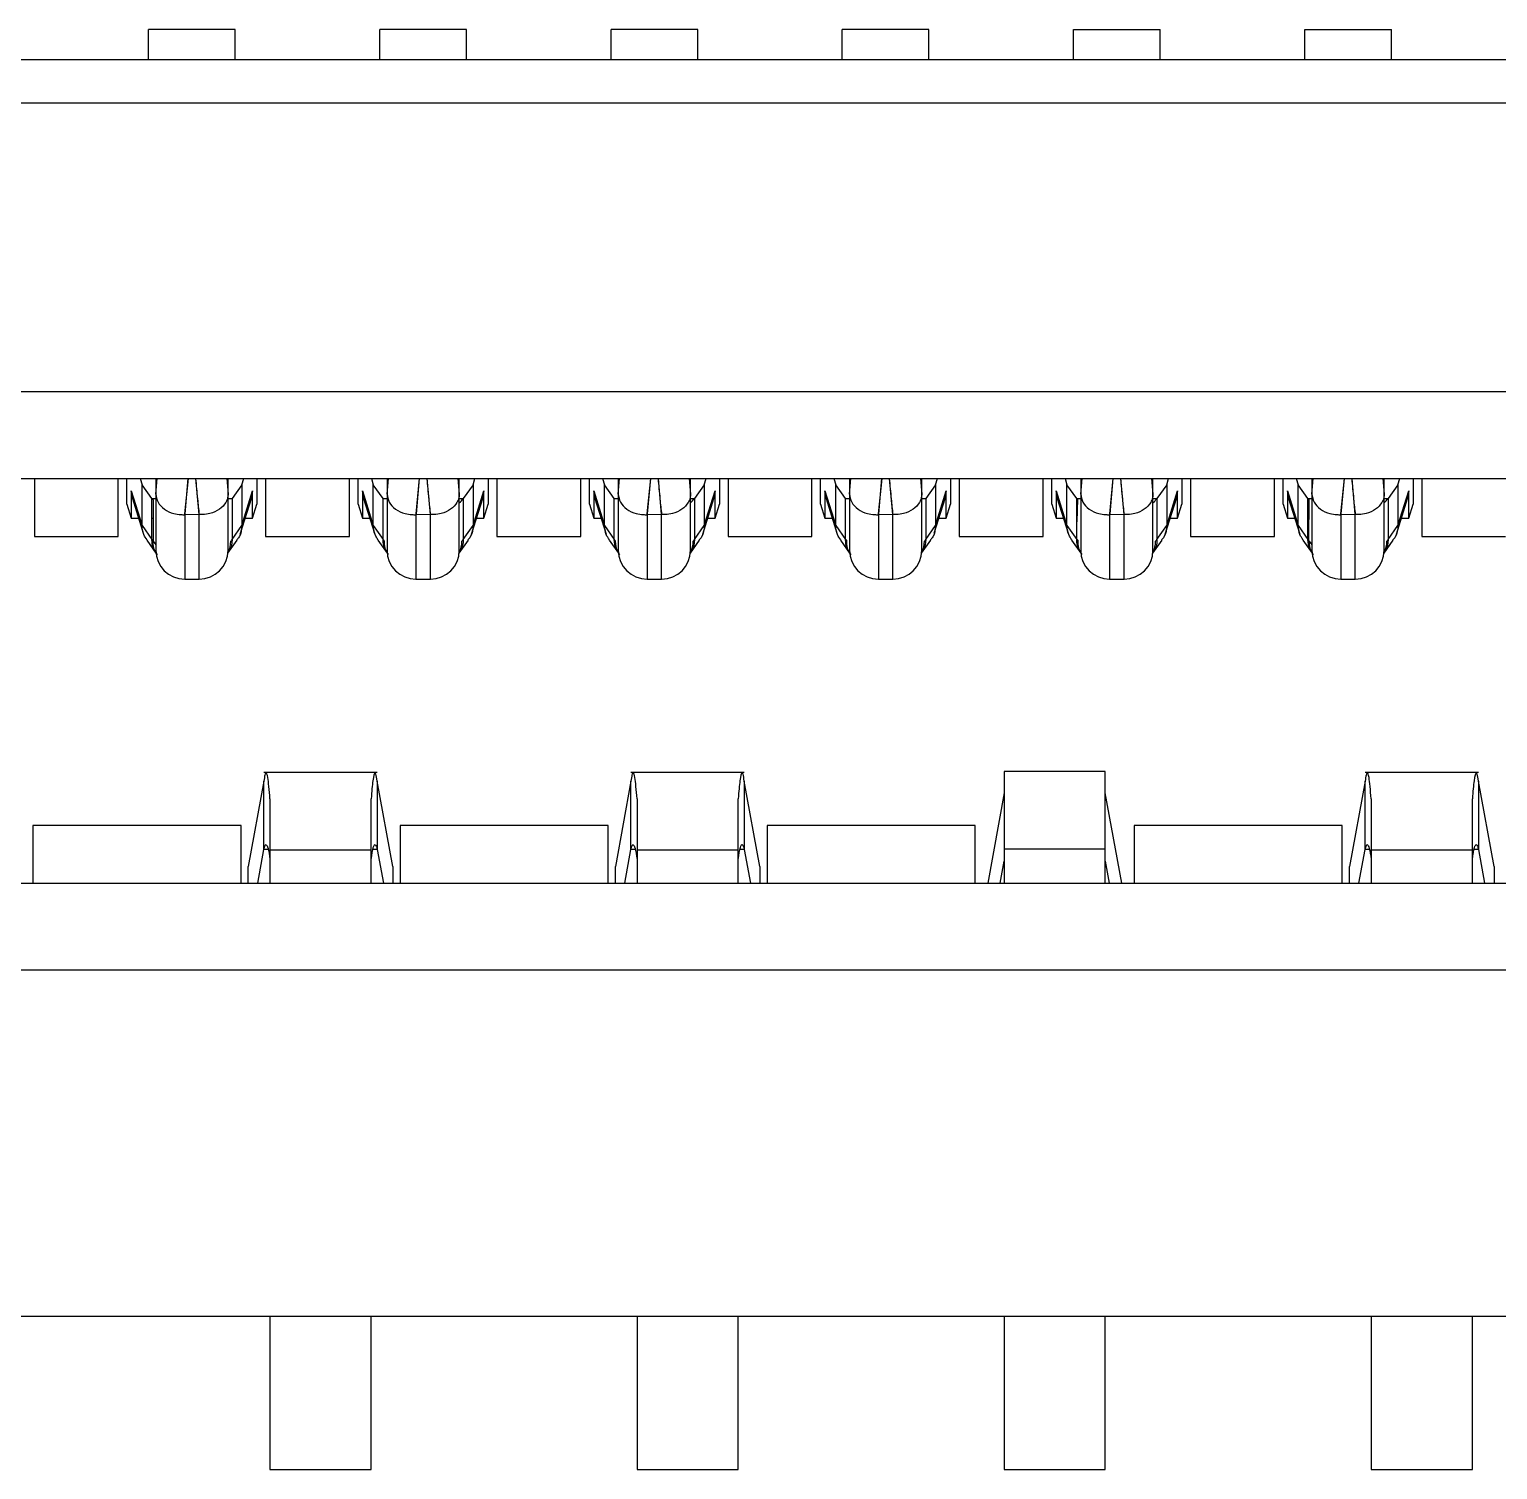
# Model space of a CAD drawing. Header units: millimetres. Extents: x -98.2 to -8.2, y 5.1 to 75.1.
# Drawn here: x -40.01 to -34.93, y 34.29 to 39.28 of the extents above; entities that cross this region are included whole.
import ezdxf

# ---------------------------------------------------------------- set-up
doc = ezdxf.new("R2010")
doc.units = ezdxf.units.MM

msp = doc.modelspace()

# ---------------------------------------------------------------- linework, layer by layer
at = {"color": 7, "linetype": 'Continuous', "lineweight": 25}
for p, q in [((-39.2945, 39.279), (-39.5945, 39.279)), ((-39.5945, 39.174), (-39.5945, 39.279)), ((-39.2945, 39.174), (-39.2945, 39.279)), ((-38.4945, 39.279), (-38.7945, 39.279)), ((-38.7945, 39.174), (-38.7945, 39.279)), ((-38.4945, 39.174), (-38.4945, 39.279)), ((-37.6945, 39.279), (-37.9945, 39.279)), ((-37.9945, 39.174), (-37.9945, 39.279)), ((-37.6945, 39.174), (-37.6945, 39.279)), ((-36.8945, 39.279), (-37.1945, 39.279)), ((-37.1945, 39.174), (-37.1945, 39.279)), ((-36.8945, 39.174), (-36.8945, 39.279)), ((-36.3945, 39.279), (-36.0945, 39.279)), ((-36.3945, 39.174), (-36.3945, 39.279)), ((-36.0945, 39.174), (-36.0945, 39.279)), ((-35.5945, 39.279), (-35.2945, 39.279)), ((-35.5945, 39.174), (-35.5945, 39.279)), ((-35.2945, 39.174), (-35.2945, 39.279)), ((-20.1324, 39.174), (-56.5966, 39.174)), ((-20.2695, 39.024), (-56.4595, 39.024)), ((-21.2195, 38.024), (-55.5095, 38.024)), ((-55.2095, 37.724), (-21.5195, 37.724)), ((-39.9895, 37.724), (-39.9895, 37.524)), ((-39.6995, 37.524), (-39.6995, 37.724)), ((-39.6695, 37.6355), (-39.6695, 37.724)), ((-39.6236, 37.724), (-39.617, 37.7029)), ((-39.5832, 37.655), (-39.617, 37.7029)), ((-39.617, 37.5616), (-39.617, 37.7029)), ((-39.5695, 37.724), (-39.5694, 37.6703)), ((-39.5694, 37.6703), (-39.5647, 37.724)), ((-39.4583, 37.7242), (-39.469, 37.6023)), ((-39.469, 37.6023), (-39.4569, 37.7242)), ((-39.4197, 37.5995), (-39.4307, 37.7242)), ((-39.3243, 37.724), (-39.3196, 37.6703)), ((-39.3196, 37.6703), (-39.3195, 37.724)), ((-39.272, 37.7029), (-39.3058, 37.655)), ((-39.272, 37.7029), (-39.2654, 37.724)), ((-39.272, 37.7029), (-39.272, 37.5616)), ((-39.2195, 37.724), (-39.2195, 37.6355)), ((-39.1895, 37.724), (-39.1895, 37.524)), ((-38.8995, 37.524), (-38.8995, 37.724)), ((-38.8695, 37.6355), (-38.8695, 37.724)), ((-38.8236, 37.724), (-38.817, 37.7029)), ((-38.7832, 37.655), (-38.817, 37.7029)), ((-38.817, 37.5616), (-38.817, 37.7029)), ((-38.7695, 37.724), (-38.7694, 37.6703)), ((-38.7694, 37.6703), (-38.7647, 37.724)), ((-38.6583, 37.7242), (-38.669, 37.6023)), ((-38.669, 37.6023), (-38.6569, 37.7242)), ((-38.6197, 37.5995), (-38.6307, 37.7242)), ((-38.5243, 37.724), (-38.5196, 37.6703)), ((-38.5196, 37.6703), (-38.5195, 37.724)), ((-38.472, 37.7029), (-38.5058, 37.655)), ((-38.472, 37.7029), (-38.4654, 37.724)), ((-38.472, 37.7029), (-38.472, 37.5616)), ((-38.4195, 37.724), (-38.4195, 37.6355)), ((-38.3895, 37.724), (-38.3895, 37.524)), ((-38.0995, 37.524), (-38.0995, 37.724)), ((-38.0695, 37.6355), (-38.0695, 37.724)), ((-38.0236, 37.724), (-38.017, 37.7029)), ((-37.9832, 37.655), (-38.017, 37.7029)), ((-38.017, 37.5616), (-38.017, 37.7029)), ((-37.9695, 37.724), (-37.9694, 37.6703)), ((-37.9694, 37.6703), (-37.9647, 37.724)), ((-37.8583, 37.7242), (-37.869, 37.6023)), ((-37.869, 37.6023), (-37.8569, 37.7242)), ((-37.8197, 37.5995), (-37.8307, 37.7242)), ((-37.7243, 37.724), (-37.7196, 37.6703)), ((-37.7196, 37.6703), (-37.7195, 37.724)), ((-37.672, 37.7029), (-37.7058, 37.655)), ((-37.672, 37.7029), (-37.6654, 37.724)), ((-37.672, 37.7029), (-37.672, 37.5616)), ((-37.6195, 37.724), (-37.6195, 37.6355)), ((-37.5895, 37.724), (-37.5895, 37.524)), ((-37.2995, 37.524), (-37.2995, 37.724)), ((-37.2695, 37.6355), (-37.2695, 37.724)), ((-37.2236, 37.724), (-37.217, 37.7029)), ((-37.1832, 37.655), (-37.217, 37.7029)), ((-37.217, 37.5616), (-37.217, 37.7029)), ((-37.1695, 37.724), (-37.1694, 37.6703)), ((-37.1694, 37.6703), (-37.1647, 37.724)), ((-37.0583, 37.7242), (-37.069, 37.6023)), ((-37.069, 37.6023), (-37.0569, 37.7242)), ((-37.0197, 37.5995), (-37.0307, 37.7242)), ((-36.9243, 37.724), (-36.9196, 37.6703)), ((-36.9196, 37.6703), (-36.9195, 37.724)), ((-36.872, 37.7029), (-36.9058, 37.655)), ((-36.872, 37.7029), (-36.8654, 37.724)), ((-36.872, 37.7029), (-36.872, 37.5616)), ((-36.8195, 37.724), (-36.8195, 37.6355)), ((-36.7895, 37.724), (-36.7895, 37.524)), ((-36.4995, 37.524), (-36.4995, 37.724)), ((-36.4695, 37.6355), (-36.4695, 37.724)), ((-36.4236, 37.724), (-36.417, 37.7029)), ((-36.3832, 37.655), (-36.417, 37.7029)), ((-36.417, 37.5616), (-36.417, 37.7029)), ((-36.3695, 37.724), (-36.3694, 37.6703)), ((-36.3694, 37.6703), (-36.3647, 37.724)), ((-36.2583, 37.7242), (-36.269, 37.6023)), ((-36.269, 37.6023), (-36.2569, 37.7242)), ((-36.2197, 37.5995), (-36.2307, 37.7242)), ((-36.1243, 37.724), (-36.1196, 37.6703)), ((-36.1196, 37.6703), (-36.1195, 37.724)), ((-36.072, 37.7029), (-36.1058, 37.655)), ((-36.072, 37.7029), (-36.0654, 37.724)), ((-36.072, 37.7029), (-36.072, 37.5616)), ((-36.0195, 37.724), (-36.0195, 37.6355)), ((-35.9895, 37.724), (-35.9895, 37.524)), ((-35.6995, 37.524), (-35.6995, 37.724)), ((-35.6695, 37.6355), (-35.6695, 37.724)), ((-35.6236, 37.724), (-35.617, 37.7029)), ((-35.5832, 37.655), (-35.617, 37.7029)), ((-35.617, 37.5616), (-35.617, 37.7029)), ((-35.5695, 37.724), (-35.5694, 37.6703)), ((-35.5694, 37.6703), (-35.5647, 37.724)), ((-35.4583, 37.7242), (-35.469, 37.6023)), ((-35.469, 37.6023), (-35.4569, 37.7242)), ((-35.4197, 37.5995), (-35.4307, 37.7242)), ((-35.3243, 37.724), (-35.3196, 37.6703)), ((-35.3196, 37.6703), (-35.3195, 37.724)), ((-35.272, 37.7029), (-35.3058, 37.655)), ((-35.272, 37.7029), (-35.2654, 37.724)), ((-35.272, 37.7029), (-35.272, 37.5616)), ((-35.2195, 37.724), (-35.2195, 37.6355)), ((-35.1895, 37.724), (-35.1895, 37.524)), ((-39.6545, 37.6818), (-39.617, 37.5616)), ((-39.6545, 37.6818), (-39.6545, 37.5876)), ((-39.6491, 37.6556), (-39.6545, 37.6818)), ((-39.6505, 37.6553), (-39.6119, 37.5318)), ((-39.5788, 37.6504), (-39.5832, 37.655)), ((-39.5832, 37.5137), (-39.5832, 37.655)), ((-39.5832, 37.655), (-39.5695, 37.655)), ((-39.5789, 37.6507), (-39.5788, 37.506)), ((-39.5695, 37.6703), (-39.5695, 37.4759)), ((-39.3195, 37.4759), (-39.3195, 37.6703)), ((-39.3195, 37.655), (-39.3058, 37.655)), ((-39.3058, 37.655), (-39.3058, 37.5137)), ((-39.2771, 37.5318), (-39.2385, 37.6553)), ((-39.272, 37.5616), (-39.2345, 37.6818)), ((-39.2345, 37.6818), (-39.2399, 37.6556)), ((-39.2345, 37.5876), (-39.2345, 37.6818)), ((-38.8545, 37.6818), (-38.817, 37.5616)), ((-38.8545, 37.6818), (-38.8545, 37.5876)), ((-38.8491, 37.6556), (-38.8545, 37.6818)), ((-38.8505, 37.6553), (-38.8119, 37.5318)), ((-38.7832, 37.5137), (-38.7832, 37.655)), ((-38.7832, 37.655), (-38.7695, 37.655)), ((-38.7695, 37.6703), (-38.7695, 37.4759)), ((-38.5195, 37.4759), (-38.5195, 37.6703)), ((-38.5195, 37.655), (-38.5058, 37.655)), ((-38.5058, 37.655), (-38.5058, 37.5137)), ((-38.4771, 37.5318), (-38.4385, 37.6553)), ((-38.472, 37.5616), (-38.4345, 37.6818)), ((-38.4345, 37.6818), (-38.4399, 37.6556)), ((-38.4345, 37.5876), (-38.4345, 37.6818)), ((-38.0545, 37.6818), (-38.017, 37.5616)), ((-38.0545, 37.6818), (-38.0545, 37.5876)), ((-38.0491, 37.6556), (-38.0545, 37.6818)), ((-38.0505, 37.6553), (-38.0119, 37.5318)), ((-37.9832, 37.5137), (-37.9832, 37.655)), ((-37.9832, 37.655), (-37.9695, 37.655)), ((-37.9695, 37.6703), (-37.9695, 37.4759)), ((-37.7195, 37.4759), (-37.7195, 37.6703)), ((-37.7195, 37.655), (-37.7058, 37.655)), ((-37.7058, 37.655), (-37.7058, 37.5137)), ((-37.6771, 37.5318), (-37.6385, 37.6553)), ((-37.672, 37.5616), (-37.6345, 37.6818)), ((-37.6345, 37.6818), (-37.6399, 37.6556)), ((-37.6345, 37.5876), (-37.6345, 37.6818)), ((-37.2545, 37.6818), (-37.217, 37.5616)), ((-37.2545, 37.6818), (-37.2545, 37.5876)), ((-37.2491, 37.6556), (-37.2545, 37.6818)), ((-37.2505, 37.6553), (-37.2119, 37.5318)), ((-37.1832, 37.5137), (-37.1832, 37.655)), ((-37.1832, 37.655), (-37.1695, 37.655)), ((-37.1695, 37.6703), (-37.1695, 37.4759)), ((-36.9195, 37.4759), (-36.9195, 37.6703)), ((-36.9195, 37.655), (-36.9059, 37.655)), ((-36.9058, 37.655), (-36.9058, 37.5137)), ((-36.876, 37.5355), (-36.8385, 37.6553)), ((-36.872, 37.5616), (-36.8345, 37.6818)), ((-36.8345, 37.6818), (-36.8399, 37.6556)), ((-36.8345, 37.5876), (-36.8345, 37.6818)), ((-36.4545, 37.6818), (-36.417, 37.5616)), ((-36.4545, 37.6818), (-36.4545, 37.5876)), ((-36.4491, 37.6556), (-36.4545, 37.6818)), ((-36.4505, 37.6553), (-36.4119, 37.5318)), ((-36.3805, 37.6522), (-36.3832, 37.655)), ((-36.3832, 37.5137), (-36.3832, 37.655)), ((-36.3832, 37.655), (-36.3695, 37.655)), ((-36.3805, 37.6527), (-36.3832, 37.5744)), ((-36.3695, 37.6703), (-36.3695, 37.4759)), ((-36.1195, 37.4759), (-36.1195, 37.6703)), ((-36.1195, 37.655), (-36.1058, 37.655)), ((-36.1058, 37.655), (-36.1058, 37.5137)), ((-36.0771, 37.5318), (-36.0385, 37.6553)), ((-36.072, 37.5616), (-36.0345, 37.6818)), ((-36.0345, 37.6818), (-36.0399, 37.6556)), ((-36.0345, 37.5876), (-36.0345, 37.6818)), ((-35.6545, 37.6818), (-35.617, 37.5616)), ((-35.6545, 37.6818), (-35.6545, 37.5876)), ((-35.6491, 37.6556), (-35.6545, 37.6818)), ((-35.6505, 37.6553), (-35.6119, 37.5318)), ((-35.5806, 37.6523), (-35.5832, 37.655)), ((-35.5832, 37.5137), (-35.5832, 37.655)), ((-35.5832, 37.655), (-35.5695, 37.655)), ((-35.5807, 37.6528), (-35.581, 37.5106)), ((-35.5695, 37.6703), (-35.5695, 37.4759)), ((-35.3195, 37.4759), (-35.3195, 37.6703)), ((-35.3195, 37.655), (-35.3058, 37.655)), ((-35.3058, 37.655), (-35.3058, 37.5137)), ((-35.2771, 37.5318), (-35.2385, 37.6553)), ((-35.272, 37.5616), (-35.2345, 37.6818)), ((-35.2345, 37.6818), (-35.2399, 37.6556)), ((-35.2345, 37.5876), (-35.2345, 37.6818)), ((-39.6695, 37.6355), (-39.6545, 37.5876)), ((-39.4695, 37.5989), (-39.469, 37.6023)), ((-39.4196, 37.5995), (-39.4695, 37.5989)), ((-39.4695, 37.5989), (-39.4695, 37.3759)), ((-39.4195, 37.3759), (-39.4195, 37.5995)), ((-39.2345, 37.5876), (-39.2195, 37.6355)), ((-38.8695, 37.6355), (-38.8545, 37.5876)), ((-38.6695, 37.5989), (-38.669, 37.6023)), ((-38.6196, 37.5995), (-38.6695, 37.5989)), ((-38.6695, 37.5989), (-38.6695, 37.3759)), ((-38.6195, 37.3759), (-38.6195, 37.5995)), ((-38.4345, 37.5876), (-38.4195, 37.6355)), ((-38.0695, 37.6355), (-38.0545, 37.5876)), ((-37.8695, 37.5989), (-37.869, 37.6023)), ((-37.8196, 37.5995), (-37.8695, 37.5989)), ((-37.8695, 37.5989), (-37.8695, 37.3759)), ((-37.8195, 37.3759), (-37.8195, 37.5995)), ((-37.6345, 37.5876), (-37.6195, 37.6355)), ((-37.2695, 37.6355), (-37.2545, 37.5876)), ((-37.0695, 37.5989), (-37.069, 37.6023)), ((-37.0196, 37.5995), (-37.0695, 37.5989)), ((-37.0695, 37.5989), (-37.0695, 37.3759)), ((-37.0195, 37.3759), (-37.0195, 37.5995)), ((-36.8345, 37.5876), (-36.8195, 37.6355)), ((-36.4695, 37.6355), (-36.4545, 37.5876)), ((-36.2695, 37.5989), (-36.269, 37.6023)), ((-36.2196, 37.5995), (-36.2695, 37.5989)), ((-36.2695, 37.5989), (-36.2695, 37.3759)), ((-36.2195, 37.3759), (-36.2195, 37.5995)), ((-36.0345, 37.5876), (-36.0195, 37.6355)), ((-35.6695, 37.6355), (-35.6545, 37.5876)), ((-35.4695, 37.5989), (-35.469, 37.6023)), ((-35.4196, 37.5995), (-35.4695, 37.5989)), ((-35.4695, 37.5989), (-35.4695, 37.3759)), ((-35.4195, 37.3759), (-35.4195, 37.5995)), ((-35.2345, 37.5876), (-35.2195, 37.6355)), ((-39.6545, 37.5876), (-39.6293, 37.5876)), ((-39.617, 37.5616), (-39.5832, 37.5137)), ((-39.5832, 37.5876), (-39.5789, 37.5876)), ((-39.3058, 37.5137), (-39.272, 37.5616)), ((-39.2597, 37.5876), (-39.2345, 37.5876)), ((-38.8545, 37.5876), (-38.8293, 37.5876)), ((-38.817, 37.5616), (-38.7832, 37.5137)), ((-38.5058, 37.5137), (-38.472, 37.5616)), ((-38.4597, 37.5876), (-38.4345, 37.5876)), ((-38.0545, 37.5876), (-38.0293, 37.5876)), ((-38.017, 37.5616), (-37.9832, 37.5137)), ((-37.7058, 37.5137), (-37.672, 37.5616)), ((-37.6597, 37.5876), (-37.6345, 37.5876)), ((-37.2545, 37.5876), (-37.2293, 37.5876)), ((-37.217, 37.5616), (-37.1832, 37.5137)), ((-36.9058, 37.5137), (-36.872, 37.5616)), ((-36.8597, 37.5876), (-36.8345, 37.5876)), ((-36.4545, 37.5876), (-36.4293, 37.5876)), ((-36.417, 37.5616), (-36.3832, 37.5137)), ((-36.3832, 37.5876), (-36.3827, 37.5876)), ((-36.1058, 37.5137), (-36.072, 37.5616)), ((-36.0597, 37.5876), (-36.0345, 37.5876)), ((-35.6545, 37.5876), (-35.6293, 37.5876)), ((-35.617, 37.5616), (-35.5832, 37.5137)), ((-35.5832, 37.5876), (-35.5808, 37.5876)), ((-35.3058, 37.5137), (-35.272, 37.5616)), ((-35.2597, 37.5876), (-35.2345, 37.5876)), ((-39.9895, 37.524), (-39.6995, 37.524)), ((-39.6011, 37.5113), (-39.569, 37.4659)), ((-39.5832, 37.5137), (-39.5788, 37.5074)), ((-39.5789, 37.5074), (-39.5695, 37.4951)), ((-39.32, 37.4659), (-39.2879, 37.5113)), ((-39.1895, 37.524), (-38.8995, 37.524)), ((-38.8011, 37.5113), (-38.769, 37.4659)), ((-38.52, 37.4659), (-38.4879, 37.5113)), ((-38.3895, 37.524), (-38.0995, 37.524)), ((-38.0011, 37.5113), (-37.969, 37.4659)), ((-37.72, 37.4659), (-37.6879, 37.5113)), ((-37.5895, 37.524), (-37.2995, 37.524)), ((-37.2011, 37.5113), (-37.169, 37.4659)), ((-37.1832, 37.5137), (-37.1788, 37.5074)), ((-36.92, 37.4659), (-36.8879, 37.5113)), ((-36.9058, 37.5137), (-36.9102, 37.5074)), ((-36.7895, 37.524), (-36.4995, 37.524)), ((-36.4011, 37.5113), (-36.369, 37.4659)), ((-36.3832, 37.5137), (-36.3788, 37.5074)), ((-36.12, 37.4659), (-36.0879, 37.5113)), ((-35.9895, 37.524), (-35.6995, 37.524)), ((-35.6011, 37.5113), (-35.569, 37.4659)), ((-35.5788, 37.5074), (-35.5832, 37.5137)), ((-35.5787, 37.5074), (-35.5695, 37.4951)), ((-35.32, 37.4659), (-35.2879, 37.5113)), ((-35.1895, 37.524), (-34.8995, 37.524)), ((-39.57, 37.4674), (-39.569, 37.4659)), ((-39.32, 37.4659), (-39.319, 37.4674)), ((-38.77, 37.4674), (-38.769, 37.4659)), ((-38.52, 37.4659), (-38.519, 37.4674)), ((-37.97, 37.4674), (-37.969, 37.4659)), ((-37.72, 37.4659), (-37.719, 37.4674)), ((-37.17, 37.4674), (-37.169, 37.4659)), ((-36.92, 37.4659), (-36.9191, 37.4674)), ((-36.37, 37.4674), (-36.369, 37.4659)), ((-36.12, 37.4659), (-36.119, 37.4674)), ((-35.57, 37.4674), (-35.569, 37.4659)), ((-35.32, 37.4659), (-35.319, 37.4674)), ((-39.4695, 37.3759), (-39.4195, 37.3759)), ((-38.6695, 37.3759), (-38.6195, 37.3759)), ((-37.8695, 37.3759), (-37.8195, 37.3759)), ((-37.0695, 37.3759), (-37.0195, 37.3759)), ((-36.2695, 37.3759), (-36.2195, 37.3759)), ((-35.4695, 37.3759), (-35.4195, 37.3759)), ((-38.8035, 36.7074), (-39.1955, 36.7074)), ((-37.5335, 36.7074), (-37.9255, 36.7074)), ((-36.2845, 36.71), (-36.6345, 36.71)), ((-36.6345, 36.71), (-36.6345, 36.324)), ((-36.2845, 36.324), (-36.2845, 36.71)), ((-34.9935, 36.7074), (-35.3855, 36.7074)), ((-39.1955, 36.6773), (-39.2495, 36.3817)), ((-39.1955, 36.4405), (-39.1955, 36.6773)), ((-38.8035, 36.6773), (-38.8035, 36.4405)), ((-38.7495, 36.3817), (-38.8035, 36.6773)), ((-37.9255, 36.6773), (-37.9795, 36.3817)), ((-37.9255, 36.4405), (-37.9255, 36.6773)), ((-37.5335, 36.6773), (-37.5335, 36.4405)), ((-37.4795, 36.3817), (-37.5335, 36.6773)), ((-36.6345, 36.6367), (-36.6913, 36.324)), ((-36.2277, 36.324), (-36.2845, 36.6367)), ((-35.3855, 36.6773), (-35.4395, 36.3817)), ((-35.3855, 36.4405), (-35.3855, 36.6773)), ((-34.9935, 36.6773), (-34.9935, 36.4405)), ((-34.9395, 36.3817), (-34.9935, 36.6773)), ((-39.1745, 36.6161), (-39.1745, 36.324)), ((-38.8245, 36.324), (-38.8245, 36.6161)), ((-37.9045, 36.6161), (-37.9045, 36.324)), ((-37.5545, 36.324), (-37.5545, 36.6161)), ((-35.3645, 36.6161), (-35.3645, 36.324)), ((-35.0145, 36.324), (-35.0145, 36.6161)), ((-39.2745, 36.524), (-39.9945, 36.524)), ((-39.9945, 36.524), (-39.9945, 36.324)), ((-39.2745, 36.324), (-39.2745, 36.524)), ((-38.0045, 36.524), (-38.7245, 36.524)), ((-38.7245, 36.524), (-38.7245, 36.324)), ((-38.0045, 36.324), (-38.0045, 36.524)), ((-36.7345, 36.524), (-37.4545, 36.524)), ((-37.4545, 36.524), (-37.4545, 36.324)), ((-36.7345, 36.324), (-36.7345, 36.524)), ((-35.4645, 36.524), (-36.1845, 36.524)), ((-36.1845, 36.524), (-36.1845, 36.324)), ((-35.4645, 36.324), (-35.4645, 36.524)), ((-39.2168, 36.324), (-39.1955, 36.4405)), ((-39.1805, 36.4405), (-39.1955, 36.4405)), ((-38.8245, 36.4384), (-39.1745, 36.4384)), ((-38.8035, 36.4405), (-38.8182, 36.4405)), ((-38.8035, 36.4405), (-38.7822, 36.324)), ((-37.9468, 36.324), (-37.9255, 36.4405)), ((-37.9105, 36.4405), (-37.9255, 36.4405)), ((-37.5545, 36.4384), (-37.9045, 36.4384)), ((-37.5335, 36.4405), (-37.5482, 36.4405)), ((-37.5335, 36.4405), (-37.5122, 36.324)), ((-36.2845, 36.441), (-36.6345, 36.441)), ((-35.4068, 36.324), (-35.3855, 36.4405)), ((-35.3705, 36.4405), (-35.3855, 36.4405)), ((-35.0145, 36.4384), (-35.3645, 36.4384)), ((-34.9935, 36.4405), (-35.0082, 36.4405)), ((-34.9935, 36.4405), (-34.9722, 36.324)), ((-39.2495, 36.324), (-39.2495, 36.3817)), ((-38.7495, 36.3817), (-38.7495, 36.324)), ((-37.9795, 36.324), (-37.9795, 36.3817)), ((-37.4795, 36.3817), (-37.4795, 36.324)), ((-36.6483, 36.324), (-36.6345, 36.4)), ((-36.2845, 36.4), (-36.2707, 36.324)), ((-35.4395, 36.324), (-35.4395, 36.3817)), ((-34.9395, 36.3817), (-34.9395, 36.324)), ((-40.9645, 36.324), (-21.5195, 36.324)), ((-40.6645, 36.024), (-21.2195, 36.024)), ((-20.2695, 34.824), (-40.6645, 34.824)), ((-39.1745, 34.824), (-39.1745, 34.294)), ((-38.8245, 34.294), (-38.8245, 34.824)), ((-37.9045, 34.824), (-37.9045, 34.294)), ((-37.5545, 34.294), (-37.5545, 34.824)), ((-36.6345, 34.824), (-36.6345, 34.294)), ((-36.2845, 34.294), (-36.2845, 34.824)), ((-35.3645, 34.824), (-35.3645, 34.294)), ((-35.0145, 34.294), (-35.0145, 34.824)), ((-39.1745, 34.294), (-38.8245, 34.294)), ((-37.9045, 34.294), (-37.5545, 34.294)), ((-36.6345, 34.294), (-36.2845, 34.294)), ((-35.3645, 34.294), (-35.0145, 34.294))]:
    msp.add_line(p, q, dxfattribs=at)
at = {"color": 7, "linetype": 'Continuous', "lineweight": 25, "flags": 128}
msp.add_lwpolyline([(-37.9788, 37.5074), (-37.9812, 37.5109), (-37.9832, 37.5137)], dxfattribs=at)
at = {"color": 7, "linetype": 'Continuous', "lineweight": 25}
for centre, radius, start, end in [((-38.5995, 37.7306), 0.1204, 311.6614, 321.0942), ((-37.7997, 37.7308), 0.1206, 311.6711, 321.0846), ((-36.1997, 37.7308), 0.1206, 311.6696, 321.0859), ((-35.3997, 37.7308), 0.1206, 311.6702, 321.0854), ((-39.3971, 37.5065), 0.0869, 332.6474, 0.6036), ((-38.5971, 37.5065), 0.0869, 332.646, 0.6087), ((-37.7971, 37.5065), 0.0869, 332.6454, 0.611), ((-36.9971, 37.5065), 0.0869, 332.6449, 0.6122), ((-36.1971, 37.5065), 0.0869, 332.6454, 0.6108), ((-35.3971, 37.5065), 0.0869, 332.6454, 0.6109), ((-39.4695, 37.4759), 0.1, 180, 270), ((-39.4195, 37.4759), 0.1, 270, 0), ((-38.6695, 37.4759), 0.1, 180, 270), ((-38.6195, 37.4759), 0.1, 270, 0), ((-37.8695, 37.4759), 0.1, 180, 270), ((-37.8195, 37.4759), 0.1, 270, 0), ((-37.0695, 37.4759), 0.1, 180, 270), ((-37.0195, 37.4759), 0.1, 270, 0), ((-36.2695, 37.4759), 0.1, 180, 270), ((-36.2195, 37.4759), 0.1, 270, 0), ((-35.4695, 37.4759), 0.1, 180, 270), ((-35.4195, 37.4759), 0.1, 270, 0)]:
    msp.add_arc(centre, radius, start, end, dxfattribs=at)
for points, knots in [([(-39.4318, 37.7242), (-39.4297, 37.7009), (-39.426, 37.6593), (-39.4216, 37.6178), (-39.4196, 37.5995)], [0, 0, 0, 0, 0.559892, 1, 1, 1, 1]), ([(-38.6318, 37.7242), (-38.6297, 37.7009), (-38.626, 37.6593), (-38.6216, 37.6178), (-38.6196, 37.5995)], [0, 0, 0, 0, 0.559892, 1, 1, 1, 1]), ([(-37.8318, 37.7242), (-37.8297, 37.7009), (-37.826, 37.6593), (-37.8216, 37.6178), (-37.8196, 37.5995)], [0, 0, 0, 0, 0.559892, 1, 1, 1, 1]), ([(-37.0318, 37.7242), (-37.0297, 37.7009), (-37.026, 37.6593), (-37.0216, 37.6178), (-37.0196, 37.5995)], [0, 0, 0, 0, 0.559892, 1, 1, 1, 1]), ([(-36.2318, 37.7242), (-36.2297, 37.7009), (-36.226, 37.6593), (-36.2216, 37.6178), (-36.2196, 37.5995)], [0, 0, 0, 0, 0.559892, 1, 1, 1, 1]), ([(-35.4318, 37.7242), (-35.4297, 37.7009), (-35.426, 37.6593), (-35.4216, 37.6178), (-35.4196, 37.5995)], [0, 0, 0, 0, 0.559892, 1, 1, 1, 1]), ([(-39.5694, 37.6703), (-39.5679, 37.6608), (-39.5649, 37.6418), (-39.5416, 37.6165), (-39.5122, 37.6035), (-39.4869, 37.5994), (-39.474, 37.5991), (-39.4695, 37.5989)], [0, 0, 0, 0, 0.25222, 0.502966, 0.752528, 0.912568, 1, 1, 1, 1]), ([(-39.3195, 37.6703), (-39.3198, 37.6663), (-39.3205, 37.6567), (-39.3282, 37.6378), (-39.3476, 37.6163), (-39.3774, 37.6031), (-39.401, 37.6), (-39.4137, 37.5996), (-39.418, 37.5995), (-39.4196, 37.5995)], [0, 0, 0, 0, 0.108391, 0.256394, 0.506938, 0.754691, 0.918407, 0.969509, 1, 1, 1, 1]), ([(-38.7694, 37.6703), (-38.7679, 37.6608), (-38.7649, 37.6418), (-38.7416, 37.6165), (-38.7122, 37.6035), (-38.6869, 37.5994), (-38.674, 37.5991), (-38.6695, 37.5989)], [0, 0, 0, 0, 0.25222, 0.502966, 0.752528, 0.912568, 1, 1, 1, 1]), ([(-38.5195, 37.6703), (-38.5198, 37.6663), (-38.5205, 37.6567), (-38.5282, 37.6378), (-38.5476, 37.6163), (-38.5774, 37.6031), (-38.601, 37.6), (-38.6137, 37.5996), (-38.618, 37.5995), (-38.6196, 37.5995)], [0, 0, 0, 0, 0.108391, 0.256394, 0.506938, 0.754691, 0.918407, 0.969509, 1, 1, 1, 1]), ([(-37.9694, 37.6703), (-37.9679, 37.6608), (-37.9649, 37.6418), (-37.9416, 37.6165), (-37.9122, 37.6035), (-37.8869, 37.5994), (-37.874, 37.5991), (-37.8695, 37.5989)], [0, 0, 0, 0, 0.25222, 0.502966, 0.752528, 0.912568, 1, 1, 1, 1]), ([(-37.7195, 37.6703), (-37.7198, 37.6663), (-37.7205, 37.6567), (-37.7282, 37.6378), (-37.7476, 37.6163), (-37.7774, 37.6031), (-37.801, 37.6), (-37.8137, 37.5996), (-37.818, 37.5995), (-37.8196, 37.5995)], [0, 0, 0, 0, 0.1083908, 0.2563936, 0.5069377, 0.7546912, 0.9184067, 0.9695094, 1, 1, 1, 1]), ([(-37.1694, 37.6703), (-37.1679, 37.6608), (-37.1649, 37.6418), (-37.1416, 37.6165), (-37.1122, 37.6035), (-37.0869, 37.5994), (-37.074, 37.5991), (-37.0695, 37.5989)], [0, 0, 0, 0, 0.25222, 0.502966, 0.752528, 0.912568, 1, 1, 1, 1]), ([(-36.9195, 37.6703), (-36.9198, 37.6663), (-36.9205, 37.6567), (-36.9282, 37.6378), (-36.9476, 37.6163), (-36.9774, 37.6031), (-37.001, 37.6), (-37.0137, 37.5996), (-37.018, 37.5995), (-37.0196, 37.5995)], [0, 0, 0, 0, 0.108391, 0.256394, 0.506938, 0.754691, 0.918407, 0.969509, 1, 1, 1, 1]), ([(-36.3694, 37.6703), (-36.3679, 37.6608), (-36.3649, 37.6418), (-36.3416, 37.6165), (-36.3122, 37.6035), (-36.2869, 37.5994), (-36.274, 37.5991), (-36.2695, 37.5989)], [0, 0, 0, 0, 0.25222, 0.502966, 0.752528, 0.912568, 1, 1, 1, 1]), ([(-36.1195, 37.6703), (-36.1198, 37.6663), (-36.1205, 37.6567), (-36.1282, 37.6378), (-36.1476, 37.6163), (-36.1774, 37.6031), (-36.201, 37.6), (-36.2137, 37.5996), (-36.218, 37.5995), (-36.2196, 37.5995)], [0, 0, 0, 0, 0.108391, 0.256394, 0.506938, 0.754691, 0.918407, 0.969509, 1, 1, 1, 1]), ([(-35.5694, 37.6703), (-35.5679, 37.6608), (-35.5649, 37.6418), (-35.5416, 37.6165), (-35.5122, 37.6035), (-35.4869, 37.5994), (-35.474, 37.5991), (-35.4695, 37.5989)], [0, 0, 0, 0, 0.25222, 0.502966, 0.752528, 0.912568, 1, 1, 1, 1]), ([(-35.3195, 37.6703), (-35.3198, 37.6663), (-35.3205, 37.6567), (-35.3282, 37.6378), (-35.3476, 37.6163), (-35.3774, 37.6031), (-35.401, 37.6), (-35.4137, 37.5996), (-35.418, 37.5995), (-35.4196, 37.5995)], [0, 0, 0, 0, 0.108391, 0.256394, 0.506938, 0.754691, 0.918407, 0.969509, 1, 1, 1, 1]), ([(-39.6, 37.512), (-39.6042, 37.5179), (-39.6147, 37.5324), (-39.6162, 37.5507), (-39.617, 37.5616)], [0, 0, 0, 0, 0.399593, 1, 1, 1, 1]), ([(-39.272, 37.5616), (-39.273, 37.5474), (-39.2742, 37.5287), (-39.2866, 37.5157), (-39.2895, 37.5126)], [0, 0, 0, 0, 0.765427, 1, 1, 1, 1]), ([(-38.8, 37.512), (-38.8042, 37.5179), (-38.8147, 37.5324), (-38.8162, 37.5507), (-38.817, 37.5616)], [0, 0, 0, 0, 0.399593, 1, 1, 1, 1]), ([(-38.472, 37.5616), (-38.473, 37.5474), (-38.4742, 37.5287), (-38.4866, 37.5157), (-38.4895, 37.5126)], [0, 0, 0, 0, 0.765427, 1, 1, 1, 1]), ([(-38, 37.512), (-38.0042, 37.5179), (-38.0147, 37.5324), (-38.0162, 37.5507), (-38.017, 37.5616)], [0, 0, 0, 0, 0.399593, 1, 1, 1, 1]), ([(-37.672, 37.5616), (-37.673, 37.5474), (-37.6742, 37.5287), (-37.6866, 37.5157), (-37.6895, 37.5126)], [0, 0, 0, 0, 0.765427, 1, 1, 1, 1]), ([(-37.2, 37.512), (-37.2042, 37.5179), (-37.2147, 37.5324), (-37.2162, 37.5507), (-37.217, 37.5616)], [0, 0, 0, 0, 0.399593, 1, 1, 1, 1]), ([(-36.872, 37.5616), (-36.873, 37.5474), (-36.8742, 37.5287), (-36.8866, 37.5157), (-36.8895, 37.5126)], [0, 0, 0, 0, 0.765427, 1, 1, 1, 1]), ([(-36.4, 37.512), (-36.4042, 37.5179), (-36.4147, 37.5324), (-36.4162, 37.5507), (-36.417, 37.5616)], [0, 0, 0, 0, 0.399593, 1, 1, 1, 1]), ([(-36.072, 37.5616), (-36.073, 37.5474), (-36.0742, 37.5287), (-36.0866, 37.5157), (-36.0895, 37.5126)], [0, 0, 0, 0, 0.765427, 1, 1, 1, 1]), ([(-35.6, 37.512), (-35.6042, 37.5179), (-35.6147, 37.5324), (-35.6162, 37.5507), (-35.617, 37.5616)], [0, 0, 0, 0, 0.399593, 1, 1, 1, 1]), ([(-35.272, 37.5616), (-35.273, 37.5474), (-35.2742, 37.5287), (-35.2866, 37.5157), (-35.2895, 37.5126)], [0, 0, 0, 0, 0.765427, 1, 1, 1, 1]), ([(-39.5687, 37.4682), (-39.5719, 37.4728), (-39.5813, 37.486), (-39.5824, 37.5027), (-39.5832, 37.5137)], [0, 0, 0, 0, 0.3430857, 1, 1, 1, 1]), ([(-39.5641, 37.4614), (-39.5668, 37.4648), (-39.5771, 37.4776), (-39.5781, 37.4947), (-39.5788, 37.5074)], [0, 0, 0, 0, 0.259161, 1, 1, 1, 1]), ([(-39.3058, 37.5137), (-39.3066, 37.4994), (-39.3075, 37.4822), (-39.3184, 37.4703), (-39.3202, 37.4684)], [0, 0, 0, 0, 0.837182, 1, 1, 1, 1]), ([(-39.3058, 37.5137), (-39.3066, 37.5127), (-39.3081, 37.5105), (-39.3095, 37.5084), (-39.3102, 37.5074)], [0, 0, 0, 0, 0.508936, 1, 1, 1, 1]), ([(-38.7832, 37.5137), (-38.7824, 37.5126), (-38.7809, 37.5104), (-38.7794, 37.5083), (-38.7788, 37.5074)], [0, 0, 0, 0, 0.542019, 1, 1, 1, 1]), ([(-38.7687, 37.4682), (-38.7719, 37.4728), (-38.7813, 37.486), (-38.7824, 37.5027), (-38.7832, 37.5137)], [0, 0, 0, 0, 0.343086, 1, 1, 1, 1]), ([(-38.7641, 37.4614), (-38.7668, 37.4648), (-38.7771, 37.4776), (-38.7781, 37.4947), (-38.7788, 37.5074)], [0, 0, 0, 0, 0.259162, 1, 1, 1, 1]), ([(-38.5058, 37.5137), (-38.5066, 37.4994), (-38.5075, 37.4822), (-38.5184, 37.4703), (-38.5202, 37.4684)], [0, 0, 0, 0, 0.837184, 1, 1, 1, 1]), ([(-38.5058, 37.5137), (-38.5067, 37.5125), (-38.5081, 37.5104), (-38.5096, 37.5083), (-38.5102, 37.5074)], [0, 0, 0, 0, 0.554796, 1, 1, 1, 1]), ([(-37.9687, 37.4682), (-37.9719, 37.4728), (-37.9813, 37.486), (-37.9824, 37.5027), (-37.9832, 37.5137)], [0, 0, 0, 0, 0.3430858, 1, 1, 1, 1]), ([(-37.9641, 37.4614), (-37.9668, 37.4648), (-37.9771, 37.4776), (-37.9781, 37.4947), (-37.9788, 37.5074)], [0, 0, 0, 0, 0.259162, 1, 1, 1, 1]), ([(-37.7058, 37.5137), (-37.7066, 37.4994), (-37.7075, 37.4822), (-37.7184, 37.4703), (-37.7202, 37.4684)], [0, 0, 0, 0, 0.837184, 1, 1, 1, 1]), ([(-37.7058, 37.5137), (-37.7067, 37.5125), (-37.7081, 37.5104), (-37.7096, 37.5083), (-37.7102, 37.5074)], [0, 0, 0, 0, 0.554796, 1, 1, 1, 1]), ([(-37.1687, 37.4682), (-37.1719, 37.4728), (-37.1813, 37.486), (-37.1824, 37.5027), (-37.1832, 37.5137)], [0, 0, 0, 0, 0.343086, 1, 1, 1, 1]), ([(-37.1641, 37.4614), (-37.1668, 37.4648), (-37.1771, 37.4776), (-37.1781, 37.4947), (-37.1788, 37.5074)], [0, 0, 0, 0, 0.2591615, 1, 1, 1, 1]), ([(-36.9058, 37.5137), (-36.9066, 37.5011), (-36.9077, 37.4841), (-36.9179, 37.4716), (-36.9205, 37.4684)], [0, 0, 0, 0, 0.747106, 1, 1, 1, 1]), ([(-36.3687, 37.4682), (-36.3719, 37.4728), (-36.3813, 37.486), (-36.3824, 37.5027), (-36.3832, 37.5137)], [0, 0, 0, 0, 0.343086, 1, 1, 1, 1]), ([(-36.3641, 37.4614), (-36.3668, 37.4648), (-36.3771, 37.4776), (-36.3781, 37.4947), (-36.3788, 37.5074)], [0, 0, 0, 0, 0.259162, 1, 1, 1, 1]), ([(-36.1058, 37.5137), (-36.1066, 37.4994), (-36.1075, 37.4822), (-36.1184, 37.4703), (-36.1202, 37.4684)], [0, 0, 0, 0, 0.8371838, 1, 1, 1, 1]), ([(-36.1058, 37.5137), (-36.1067, 37.5125), (-36.1081, 37.5104), (-36.1096, 37.5083), (-36.1102, 37.5074)], [0, 0, 0, 0, 0.554796, 1, 1, 1, 1]), ([(-35.5687, 37.4682), (-35.5719, 37.4728), (-35.5813, 37.486), (-35.5824, 37.5027), (-35.5832, 37.5137)], [0, 0, 0, 0, 0.3430857, 1, 1, 1, 1]), ([(-35.5641, 37.4614), (-35.5668, 37.4648), (-35.5771, 37.4776), (-35.5781, 37.4947), (-35.5788, 37.5074)], [0, 0, 0, 0, 0.259162, 1, 1, 1, 1]), ([(-35.3058, 37.5137), (-35.3066, 37.4994), (-35.3075, 37.4822), (-35.3184, 37.4703), (-35.3202, 37.4684)], [0, 0, 0, 0, 0.837184, 1, 1, 1, 1]), ([(-35.3058, 37.5137), (-35.3067, 37.5125), (-35.3081, 37.5104), (-35.3096, 37.5083), (-35.3102, 37.5074)], [0, 0, 0, 0, 0.554796, 1, 1, 1, 1]), ([(-39.1879, 36.7074), (-39.1893, 36.7058), (-39.1919, 36.7029), (-39.1944, 36.6851), (-39.1955, 36.6773)], [0, 0, 0, 0, 0.5598329, 1, 1, 1, 1]), ([(-39.1745, 36.6161), (-39.177, 36.6452), (-39.1815, 36.6972), (-39.1859, 36.7043), (-39.1879, 36.7074)], [0, 0, 0, 0, 0.5596, 1, 1, 1, 1]), ([(-38.8111, 36.7074), (-38.8136, 36.7023), (-38.8181, 36.6932), (-38.8225, 36.6397), (-38.8245, 36.6161)], [0, 0, 0, 0, 0.5596, 1, 1, 1, 1]), ([(-38.8035, 36.6773), (-38.8049, 36.6869), (-38.8074, 36.7042), (-38.81, 36.7064), (-38.8111, 36.7074)], [0, 0, 0, 0, 0.559903, 1, 1, 1, 1]), ([(-37.9179, 36.7074), (-37.9193, 36.7058), (-37.9219, 36.7029), (-37.9244, 36.6851), (-37.9255, 36.6773)], [0, 0, 0, 0, 0.559833, 1, 1, 1, 1]), ([(-37.9045, 36.6161), (-37.907, 36.6452), (-37.9115, 36.6972), (-37.9159, 36.7043), (-37.9179, 36.7074)], [0, 0, 0, 0, 0.5596, 1, 1, 1, 1]), ([(-37.5411, 36.7074), (-37.5436, 36.7023), (-37.5481, 36.6932), (-37.5525, 36.6397), (-37.5545, 36.6161)], [0, 0, 0, 0, 0.5596, 1, 1, 1, 1]), ([(-37.5335, 36.6773), (-37.5349, 36.6869), (-37.5374, 36.7042), (-37.54, 36.7064), (-37.5411, 36.7074)], [0, 0, 0, 0, 0.5599027, 1, 1, 1, 1]), ([(-35.3779, 36.7074), (-35.3793, 36.7058), (-35.3819, 36.7029), (-35.3844, 36.6851), (-35.3855, 36.6773)], [0, 0, 0, 0, 0.559833, 1, 1, 1, 1]), ([(-35.3645, 36.6161), (-35.367, 36.6452), (-35.3715, 36.6972), (-35.3759, 36.7043), (-35.3779, 36.7074)], [0, 0, 0, 0, 0.5596, 1, 1, 1, 1]), ([(-35.0011, 36.7074), (-35.0036, 36.7023), (-35.0081, 36.6932), (-35.0125, 36.6397), (-35.0145, 36.6161)], [0, 0, 0, 0, 0.5596, 1, 1, 1, 1]), ([(-34.9935, 36.6773), (-34.9949, 36.6869), (-34.9974, 36.7042), (-35, 36.7064), (-35.0011, 36.7074)], [0, 0, 0, 0, 0.559903, 1, 1, 1, 1]), ([(-39.1955, 36.4405), (-39.1941, 36.4459), (-39.1916, 36.4556), (-39.189, 36.4568), (-39.1879, 36.4574)], [0, 0, 0, 0, 0.559901, 1, 1, 1, 1]), ([(-38.8245, 36.4062), (-38.822, 36.4225), (-38.8175, 36.4517), (-38.8131, 36.4556), (-38.8111, 36.4574)], [0, 0, 0, 0, 0.559601, 1, 1, 1, 1]), ([(-38.8111, 36.4574), (-38.8097, 36.4565), (-38.8071, 36.4549), (-38.8046, 36.4449), (-38.8035, 36.4405)], [0, 0, 0, 0, 0.559836, 1, 1, 1, 1]), ([(-37.9255, 36.4405), (-37.9241, 36.4459), (-37.9216, 36.4556), (-37.919, 36.4568), (-37.9179, 36.4574)], [0, 0, 0, 0, 0.559901, 1, 1, 1, 1]), ([(-37.5545, 36.4062), (-37.552, 36.4225), (-37.5475, 36.4517), (-37.5431, 36.4556), (-37.5411, 36.4574)], [0, 0, 0, 0, 0.559601, 1, 1, 1, 1]), ([(-37.5411, 36.4574), (-37.5397, 36.4565), (-37.5371, 36.4549), (-37.5346, 36.4449), (-37.5335, 36.4405)], [0, 0, 0, 0, 0.559836, 1, 1, 1, 1]), ([(-35.3855, 36.4405), (-35.3841, 36.4459), (-35.3816, 36.4556), (-35.379, 36.4568), (-35.3779, 36.4574)], [0, 0, 0, 0, 0.559901, 1, 1, 1, 1]), ([(-35.0145, 36.4062), (-35.012, 36.4225), (-35.0075, 36.4517), (-35.0031, 36.4556), (-35.0011, 36.4574)], [0, 0, 0, 0, 0.559601, 1, 1, 1, 1]), ([(-35.0011, 36.4574), (-34.9997, 36.4565), (-34.9971, 36.4549), (-34.9946, 36.4449), (-34.9935, 36.4405)], [0, 0, 0, 0, 0.559836, 1, 1, 1, 1])]:
    msp.add_open_spline(points, degree=3, knots=knots, dxfattribs=at)
for points in [[(-39.1879, 36.4574), (-39.1857, 36.4551), (-39.1812, 36.4506), (-39.1767, 36.421), (-39.1745, 36.4062)], [(-37.9179, 36.4574), (-37.9157, 36.4551), (-37.9112, 36.4506), (-37.9067, 36.421), (-37.9045, 36.4062)], [(-35.3779, 36.4574), (-35.3757, 36.4551), (-35.3712, 36.4506), (-35.3667, 36.421), (-35.3645, 36.4062)]]:
    msp.add_open_spline(points, degree=3, dxfattribs=at)

doc.saveas('drawing.dxf')
